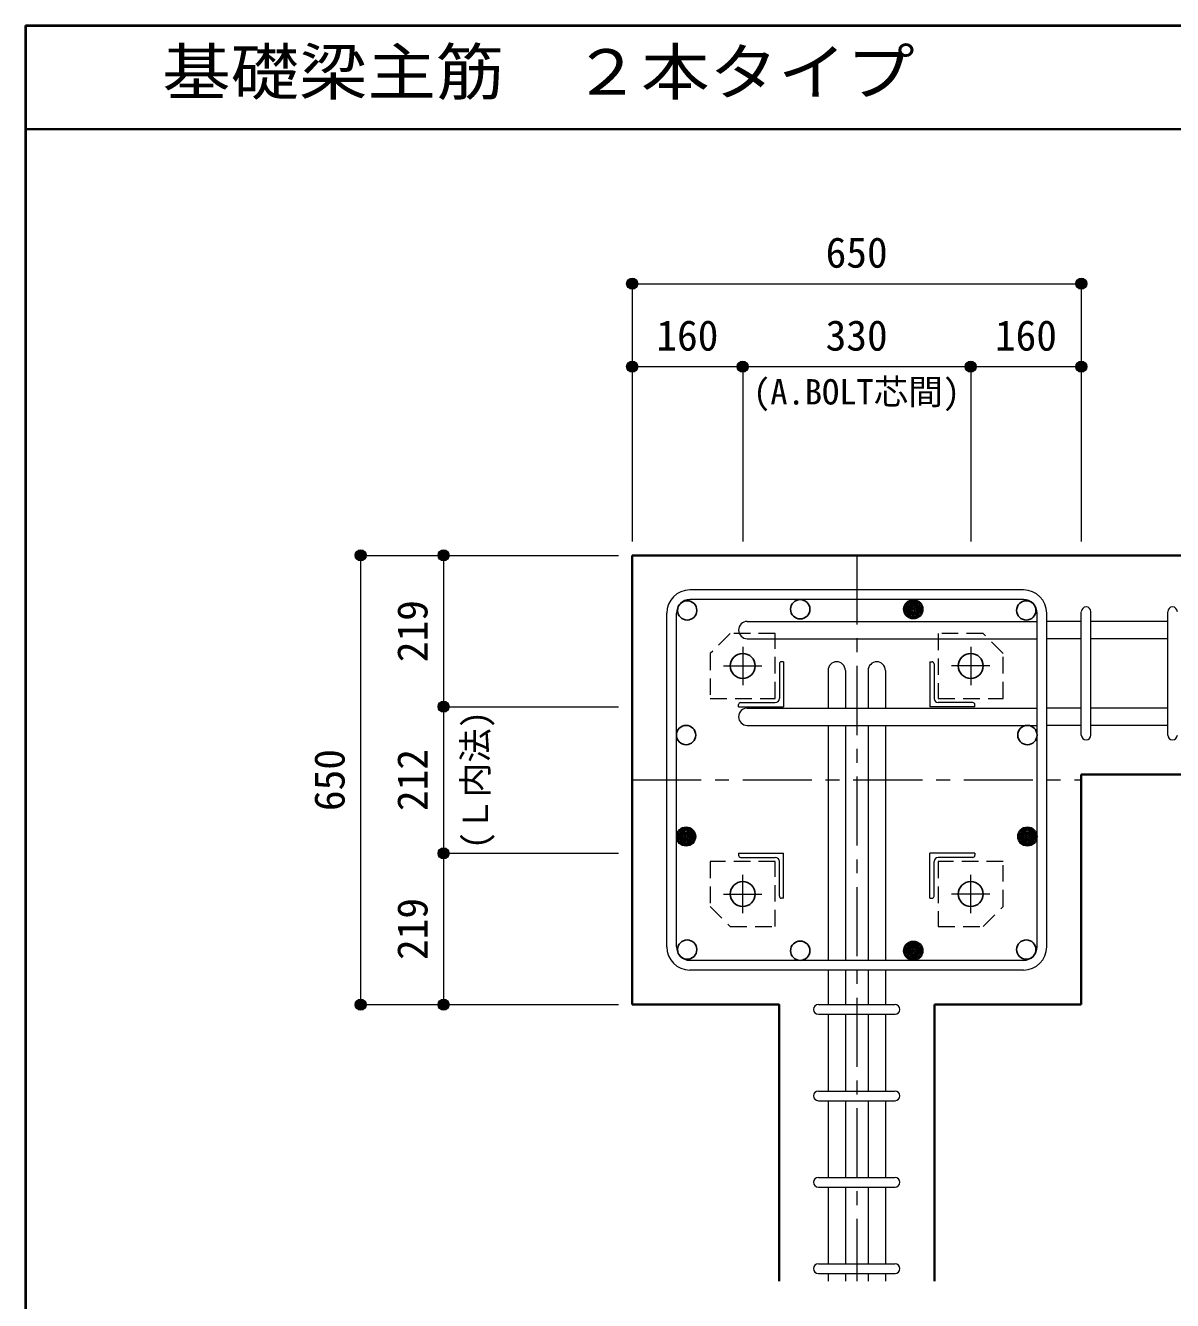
# Model space of a CAD drawing. Units: millimetres at full size, sheet at 1:20. Extents: x -3982 to 3969, y -2797 to 2801.
# Drawn here: x -3982 to -2322, y 956 to 2801 of the extents above; entities that cross this region are included whole.
import ezdxf
from ezdxf.enums import TextEntityAlignment as Align

# ---------------------------------------------------------------- set-up
doc = ezdxf.new("R2010")
doc.units = ezdxf.units.MM
doc.header["$LTSCALE"] = 20
doc.header["$PDMODE"] = 32
doc.header["$PDSIZE"] = 12
doc.linetypes.add('CHAIN1', pattern=[8, 5, -1, 1, -1])
doc.linetypes.add('DASHED1', pattern=[1.8, 1.2, -0.6])
for name, color, linetype, lineweight in [('6-1_躯体線', 2, 'Continuous', 35), ('6-2_A.Bolt_', 4, 'Continuous', 9), ('6-3_柱型主筋', 4, 'Continuous', 9), ('6-4_フープ', 7, 'Continuous', 18), ('6-5_梁主筋', 7, 'Continuous', 18), ('6-6_S.T.P.', 7, 'Continuous', 18), ('6-7_文字', 7, 'Continuous', 18), ('6-9', 4, 'DASHED1', 9), ('6-D_寸法', 4, 'Continuous', 9), ('F-0_枠', 6, 'Continuous', 40)]:
    doc.layers.add(name, color=color, linetype=linetype, lineweight=lineweight)
doc.styles.add('ＭＳ ゴシック', font='')
doc.styles.get('ＭＳ ゴシック').set_extended_font_data('MS Gothic')

msp = doc.modelspace()

# ---------------------------------------------------------------- linework, layer by layer
at = {"layer": '6-1_躯体線'}
for p, q in [((-2053.87, 2034.12), (-3103.87, 2034.12)), ((-3103.87, 1384.12), (-3103.87, 2034.12)), ((-2053.87, 1717.12), (-2453.87, 1717.12)), ((-2453.87, 1384.12), (-2453.87, 1717.12)), ((-2666.37, 984.12), (-2666.37, 1384.12)), ((-2453.87, 1384.12), (-2666.37, 1384.12))]:
    msp.add_line(p, q, dxfattribs=at)
msp.add_lwpolyline([(-2891.37, 984.12), (-2891.37, 1384.12), (-3103.87, 1384.12)], dxfattribs=at)
at = {"layer": '6-2_A.Bolt_', "linetype": 'CHAIN1'}
for p, q in [((-2943.87, 1901.92), (-2943.87, 1846.42)), ((-2613.87, 1901.92), (-2613.87, 1846.42)), ((-2971.67, 1874.12), (-2916.17, 1874.12)), ((-2586.07, 1874.12), (-2641.57, 1874.12)), ((-2943.87, 1516.32), (-2943.87, 1571.82)), ((-2613.87, 1516.33), (-2613.87, 1571.82)), ((-2971.67, 1544.12), (-2916.17, 1544.12)), ((-2586.07, 1544.13), (-2641.57, 1544.13))]:
    msp.add_line(p, q, dxfattribs=at)
at = {"layer": '6-2_A.Bolt_'}
for p, q in [((-2890.87, 1877.12), (-2890.87, 1827.12)), ((-2884.87, 1880.12), (-2887.87, 1880.12)), ((-2884.87, 1880.12), (-2884.87, 1815.12)), ((-2672.87, 1880.12), (-2672.87, 1815.12)), ((-2672.87, 1880.12), (-2669.87, 1880.12)), ((-2666.87, 1877.12), (-2666.87, 1827.12)), ((-2949.87, 1815.12), (-2949.87, 1818.12)), ((-2949.87, 1815.12), (-2884.87, 1815.12)), ((-2946.87, 1821.12), (-2896.87, 1821.12)), ((-2607.87, 1815.12), (-2672.87, 1815.12)), ((-2610.87, 1821.12), (-2660.87, 1821.12)), ((-2607.87, 1815.12), (-2607.87, 1818.12)), ((-2949.87, 1603.12), (-2949.87, 1600.12)), ((-2949.87, 1603.12), (-2884.87, 1603.12)), ((-2946.87, 1597.12), (-2896.87, 1597.12)), ((-2890.86, 1541.12), (-2890.86, 1591.12)), ((-2884.87, 1538.12), (-2884.87, 1603.12)), ((-2672.87, 1538.12), (-2672.87, 1603.13)), ((-2607.87, 1603.13), (-2672.87, 1603.13)), ((-2666.87, 1541.12), (-2666.87, 1591.13)), ((-2610.87, 1597.13), (-2660.87, 1597.13)), ((-2607.87, 1603.13), (-2607.87, 1600.13)), ((-2884.87, 1538.12), (-2887.87, 1538.12)), ((-2672.87, 1538.12), (-2669.87, 1538.12))]:
    msp.add_line(p, q, dxfattribs=at)
at = {"layer": '6-2_A.Bolt_', "color": 3, "lineweight": 25}
for centre in [(-2943.87, 1874.12), (-2613.87, 1874.12), (-2943.87, 1544.12), (-2613.87, 1544.13)]:
    msp.add_circle(centre, 18, dxfattribs=at)
at = {"layer": '6-2_A.Bolt_'}
for centre, radius, start, end in [((-2887.87, 1877.12), 3, 90, 180), ((-2669.87, 1877.12), 3, 0, 90), ((-2896.87, 1827.12), 6, 270, 0), ((-2660.87, 1827.12), 6, 180, 270), ((-2946.87, 1818.12), 3, 90, 180), ((-2610.87, 1818.12), 3, 0, 90), ((-2946.87, 1600.12), 3, 180, 270), ((-2896.87, 1591.12), 6, 0, 90), ((-2660.87, 1591.13), 6, 90, 180), ((-2610.87, 1600.13), 3, 270, 0), ((-2887.87, 1541.12), 3, 180, 270), ((-2669.87, 1541.12), 3, 270, 0)]:
    msp.add_arc(centre, radius, start, end, dxfattribs=at)
at = {"layer": '6-3_柱型主筋', "color": 3, "lineweight": 25}
for centre in [(-3024.26, 1954.51), (-2860.66, 1956.12), (-2533.48, 1954.51), (-3025.87, 1774.12), (-2531.87, 1774.12), (-3024.26, 1463.74), (-2860.66, 1462.12), (-2533.48, 1463.74)]:
    msp.add_circle(centre, 14, dxfattribs=at)
at = {"layer": '6-3_柱型主筋'}
for centre, radius in [((-2697.07, 1956.12), 14), ((-2697.07, 1956.12), 12.5), ((-2697.07, 1956.12), 11), ((-2697.07, 1956.12), 9.5), ((-2697.07, 1956.12), 8), ((-2697.07, 1956.12), 6.5), ((-2697.07, 1956.12), 5), ((-2697.07, 1956.12), 3.5), ((-2697.07, 1956.12), 2), ((-2697.07, 1956.12), 0.5), ((-3025.87, 1627.33), 14), ((-3025.87, 1627.33), 12.5), ((-3025.87, 1627.33), 11), ((-3025.87, 1627.33), 9.5), ((-3025.87, 1627.33), 8), ((-3025.87, 1627.33), 6.5), ((-3025.87, 1627.33), 5), ((-3025.87, 1627.33), 3.5), ((-3025.87, 1627.33), 2), ((-3025.87, 1627.33), 0.5), ((-2531.87, 1627.33), 14), ((-2531.87, 1627.33), 12.5), ((-2531.87, 1627.33), 11), ((-2531.87, 1627.33), 9.5), ((-2531.87, 1627.33), 8), ((-2531.87, 1627.33), 6.5), ((-2531.87, 1627.33), 5), ((-2531.87, 1627.33), 3.5), ((-2531.87, 1627.33), 2), ((-2531.87, 1627.33), 0.5), ((-2697.07, 1462.12), 14), ((-2697.07, 1462.12), 12.5), ((-2697.07, 1462.12), 11), ((-2697.07, 1462.12), 9.5), ((-2697.07, 1462.12), 8), ((-2697.07, 1462.12), 6.5), ((-2697.07, 1462.12), 5), ((-2697.07, 1462.12), 3.5), ((-2697.07, 1462.12), 2), ((-2697.07, 1462.12), 0.5)]:
    msp.add_circle(centre, radius, dxfattribs=at)
at = {"layer": '6-4_フープ'}
for p, q in [((-2537.37, 1984.12), (-3020.37, 1984.12)), ((-2537.37, 1970.12), (-3020.37, 1970.12)), ((-3053.87, 1467.62), (-3053.87, 1950.62)), ((-3039.87, 1467.62), (-3039.87, 1950.62)), ((-2517.87, 1467.62), (-2517.87, 1950.62)), ((-2503.87, 1467.62), (-2503.87, 1950.62)), ((-2537.37, 1448.12), (-3020.37, 1448.12)), ((-2537.37, 1434.12), (-3020.37, 1434.12))]:
    msp.add_line(p, q, dxfattribs=at)
for centre, radius, start, end in [((-3020.37, 1950.62), 33.5, 90, 180), ((-2537.37, 1950.62), 33.5, 0, 90), ((-3020.37, 1950.62), 19.5, 90, 180), ((-2537.37, 1950.62), 19.5, 0, 90), ((-3020.37, 1467.62), 33.5, 180, 270), ((-3020.37, 1467.62), 19.5, 180, 270), ((-2537.37, 1467.62), 19.5, 270, 0), ((-2537.37, 1467.62), 33.5, 270, 0)]:
    msp.add_arc(centre, radius, start, end, dxfattribs=at)
at = {"layer": '6-5_梁主筋'}
for p, q in [((-2937.37, 1938.49), (-2517.87, 1938.49)), ((-2453.87, 1938.49), (-2503.87, 1938.49)), ((-2328.87, 1938.49), (-2439.87, 1938.49)), ((-2937.37, 1913.49), (-2517.87, 1913.49)), ((-2453.87, 1913.49), (-2503.87, 1913.49)), ((-2328.87, 1913.49), (-2439.87, 1913.49)), ((-2820.37, 1867.62), (-2820.37, 1813.12)), ((-2795.37, 1867.62), (-2795.37, 1813.12)), ((-2762.37, 1867.62), (-2762.37, 1813.12)), ((-2737.37, 1867.62), (-2737.37, 1813.12)), ((-2937.37, 1813.12), (-2517.87, 1813.12)), ((-2453.87, 1813.12), (-2503.87, 1813.12)), ((-2328.87, 1813.12), (-2439.87, 1813.12)), ((-2937.37, 1788.12), (-2517.87, 1788.12)), ((-2820.37, 1788.12), (-2820.37, 1448.12)), ((-2795.37, 1788.12), (-2795.37, 1448.12)), ((-2762.37, 1788.12), (-2762.37, 1448.12)), ((-2737.37, 1788.12), (-2737.37, 1448.12)), ((-2453.87, 1788.12), (-2503.87, 1788.12)), ((-2328.87, 1788.12), (-2439.87, 1788.12)), ((-2820.37, 1434.12), (-2820.37, 1384.12)), ((-2795.37, 1434.12), (-2795.37, 1384.12)), ((-2762.37, 1434.12), (-2762.37, 1384.12)), ((-2737.37, 1434.12), (-2737.37, 1384.12)), ((-2820.37, 1370.12), (-2820.37, 1259.12)), ((-2795.37, 1370.12), (-2795.37, 1259.12)), ((-2762.37, 1370.12), (-2762.37, 1259.12)), ((-2737.37, 1370.12), (-2737.37, 1259.12)), ((-2820.37, 1245.12), (-2820.37, 1134.12)), ((-2795.37, 1245.12), (-2795.37, 1134.12)), ((-2762.37, 1245.12), (-2762.37, 1134.12)), ((-2737.37, 1245.12), (-2737.37, 1134.12)), ((-2820.37, 1120.12), (-2820.37, 1009.12)), ((-2795.37, 1120.12), (-2795.37, 1009.12)), ((-2762.37, 1120.12), (-2762.37, 1009.12)), ((-2737.37, 1120.12), (-2737.37, 1009.12)), ((-2820.37, 995.12), (-2820.37, 984.12)), ((-2795.37, 995.12), (-2795.37, 984.12)), ((-2762.37, 995.12), (-2762.37, 984.12)), ((-2737.37, 995.12), (-2737.37, 984.12))]:
    msp.add_line(p, q, dxfattribs=at)
for centre, start, end in [((-2937.37, 1925.99), 90, 180), ((-2937.37, 1925.99), 180, 270), ((-2807.87, 1867.62), 90, 180), ((-2807.87, 1867.62), 0, 90), ((-2749.87, 1867.62), 90, 180), ((-2749.87, 1867.62), 0, 90), ((-2937.37, 1800.62), 90, 180), ((-2937.37, 1800.62), 180, 270)]:
    msp.add_arc(centre, 12.5, start, end, dxfattribs=at)
at = {"layer": '6-6_S.T.P.'}
for p, q in [((-2453.87, 1774.12), (-2453.87, 1952.1)), ((-2453.87, 1774.12), (-2453.87, 1952.1)), ((-2453.87, 1774.12), (-2453.87, 1952.1)), ((-2453.87, 1774.12), (-2453.87, 1952.1)), ((-2439.87, 1774.12), (-2439.87, 1952.1)), ((-2439.87, 1774.12), (-2439.87, 1952.1)), ((-2439.87, 1774.12), (-2439.87, 1952.1)), ((-2439.87, 1774.12), (-2439.87, 1952.1)), ((-2328.87, 1774.12), (-2328.87, 1952.1)), ((-2834.37, 1384.12), (-2723.76, 1384.12)), ((-2834.37, 1370.12), (-2723.76, 1370.12)), ((-2834.37, 1259.12), (-2723.76, 1259.12)), ((-2834.37, 1245.12), (-2723.76, 1245.12)), ((-2834.37, 1134.12), (-2723.76, 1134.12)), ((-2834.37, 1120.12), (-2723.76, 1120.12)), ((-2834.37, 1009.12), (-2723.76, 1009.12)), ((-2834.37, 995.12), (-2723.76, 995.12))]:
    msp.add_line(p, q, dxfattribs=at)
for centre, start, end in [((-2446.87, 1952.49), 0, 180), ((-2446.87, 1952.49), 0, 180), ((-2446.87, 1952.49), 0, 180), ((-2446.87, 1952.49), 0, 180), ((-2321.87, 1952.49), 0, 180), ((-2446.87, 1774.12), 180, 0), ((-2446.87, 1774.12), 180, 0), ((-2446.87, 1774.12), 180, 0), ((-2446.87, 1774.12), 180, 0), ((-2321.87, 1774.12), 180, 0), ((-2834.37, 1377.12), 90, 270), ((-2834.37, 1377.12), 90, 270), ((-2834.37, 1377.12), 90, 270), ((-2834.37, 1377.12), 90, 270), ((-2723.37, 1377.12), 270, 90), ((-2723.37, 1377.12), 270, 90), ((-2723.37, 1377.12), 270, 90), ((-2723.37, 1377.12), 270, 90), ((-2834.37, 1252.12), 90, 270), ((-2723.37, 1252.12), 270, 90), ((-2834.37, 1127.12), 90, 270), ((-2723.37, 1127.12), 270, 90), ((-2834.37, 1002.12), 90, 270), ((-2723.37, 1002.12), 270, 90)]:
    msp.add_arc(centre, 7, start, end, dxfattribs=at)
at = {"layer": '6-9'}
for points in [[(-2990.87, 1827.12), (-2896.87, 1827.12), (-2896.87, 1921.12), (-2961.87, 1921.12), (-2990.87, 1892.12)], [(-2566.87, 1827.12), (-2566.87, 1892.12), (-2595.87, 1921.12), (-2660.87, 1921.12), (-2660.87, 1827.12)], [(-2896.87, 1497.12), (-2896.87, 1591.12), (-2990.87, 1591.12), (-2990.87, 1526.12), (-2961.87, 1497.12)], [(-2566.87, 1591.13), (-2660.87, 1591.13), (-2660.87, 1497.12), (-2595.87, 1497.12), (-2566.87, 1526.12)]]:
    msp.add_lwpolyline(points, close=True, dxfattribs=at)
at = {"layer": '6-D_寸法'}
for p, q in [((-3103.87, 2427.15), (-2453.87, 2427.15)), ((-2453.87, 2427.15), (-2453.87, 2307.15)), ((-3103.87, 2307.15), (-2943.87, 2307.15)), ((-2943.87, 2307.15), (-2943.87, 2054.12)), ((-2943.87, 2307.15), (-2613.87, 2307.15)), ((-2613.87, 2307.15), (-2613.87, 2054.12)), ((-2613.87, 2307.15), (-2453.87, 2307.15)), ((-2453.87, 2307.15), (-2453.87, 2054.12)), ((-3496.89, 2034.12), (-3376.89, 2034.12)), ((-3496.89, 2034.12), (-3496.89, 1384.12)), ((-3376.89, 2034.12), (-3123.87, 2034.12)), ((-3376.89, 2034.12), (-3376.89, 1815.12)), ((-3376.89, 1815.12), (-3123.87, 1815.12)), ((-3376.89, 1815.12), (-3376.89, 1603.12)), ((-3376.89, 1603.12), (-3123.87, 1603.12)), ((-3376.89, 1603.12), (-3376.89, 1384.12))]:
    msp.add_line(p, q, dxfattribs=at)
at = {"layer": '6-D_寸法', "linetype": 'CHAIN1'}
for p, q in [((-2778.87, 2034.12), (-2778.87, 984.12)), ((-3103.87, 1709.12), (-2453.87, 1709.12))]:
    msp.add_line(p, q, dxfattribs=at)
at = {"layer": '6-D_寸法'}
for points in [[(-3103.87, 2427.15), (-3103.87, 2307.15), (-3103.87, 2054.12)], [(-3496.89, 1384.12), (-3376.89, 1384.12), (-3123.87, 1384.12)]]:
    msp.add_lwpolyline(points, dxfattribs=at)
for centre, radius in [((-3103.87, 2427.15), 8), ((-2453.87, 2427.15), 8), ((-3103.87, 2427.15), 7.2), ((-3103.87, 2427.15), 6.4), ((-3103.87, 2427.15), 5.6), ((-3103.87, 2427.15), 4.8), ((-3103.87, 2427.15), 4), ((-3103.87, 2427.15), 3.2), ((-3103.87, 2427.15), 2.4), ((-3103.87, 2427.15), 1.6), ((-3103.87, 2427.15), 0.8), ((-2453.87, 2427.15), 7.2), ((-2453.87, 2427.15), 6.4), ((-2453.87, 2427.15), 5.6), ((-2453.87, 2427.15), 4.8), ((-2453.87, 2427.15), 4), ((-2453.87, 2427.15), 3.2), ((-2453.87, 2427.15), 2.4), ((-2453.87, 2427.15), 1.6), ((-2453.87, 2427.15), 0.8), ((-3103.87, 2307.15), 8), ((-3103.87, 2307.15), 7.2), ((-3103.87, 2307.15), 6.4), ((-3103.87, 2307.15), 5.6), ((-3103.87, 2307.15), 4.8), ((-3103.87, 2307.15), 4), ((-3103.87, 2307.15), 3.2), ((-3103.87, 2307.15), 2.4), ((-3103.87, 2307.15), 1.6), ((-3103.87, 2307.15), 0.8), ((-2943.87, 2307.15), 8), ((-2943.87, 2307.15), 7.2), ((-2943.87, 2307.15), 6.4), ((-2943.87, 2307.15), 5.6), ((-2943.87, 2307.15), 4.8), ((-2943.87, 2307.15), 4), ((-2943.87, 2307.15), 3.2), ((-2943.87, 2307.15), 2.4), ((-2943.87, 2307.15), 1.6), ((-2943.87, 2307.15), 0.8), ((-2613.87, 2307.15), 8), ((-2613.87, 2307.15), 7.2), ((-2613.87, 2307.15), 6.4), ((-2613.87, 2307.15), 5.6), ((-2613.87, 2307.15), 4.8), ((-2613.87, 2307.15), 4), ((-2613.87, 2307.15), 3.2), ((-2613.87, 2307.15), 2.4), ((-2613.87, 2307.15), 1.6), ((-2613.87, 2307.15), 0.8), ((-2453.87, 2307.15), 8), ((-2453.87, 2307.15), 7.2), ((-2453.87, 2307.15), 6.4), ((-2453.87, 2307.15), 5.6), ((-2453.87, 2307.15), 4.8), ((-2453.87, 2307.15), 4), ((-2453.87, 2307.15), 3.2), ((-2453.87, 2307.15), 2.4), ((-2453.87, 2307.15), 1.6), ((-2453.87, 2307.15), 0.8), ((-3496.89, 2034.12), 8), ((-3496.89, 2034.12), 7.2), ((-3496.89, 2034.12), 6.4), ((-3496.89, 2034.12), 5.6), ((-3496.89, 2034.12), 4.8), ((-3496.89, 2034.12), 4), ((-3496.89, 2034.12), 3.2), ((-3496.89, 2034.12), 2.4), ((-3496.89, 2034.12), 1.6), ((-3496.89, 2034.12), 0.8), ((-3376.89, 2034.12), 8), ((-3376.89, 2034.12), 7.2), ((-3376.89, 2034.12), 6.4), ((-3376.89, 2034.12), 5.6), ((-3376.89, 2034.12), 4.8), ((-3376.89, 2034.12), 4), ((-3376.89, 2034.12), 3.2), ((-3376.89, 2034.12), 2.4), ((-3376.89, 2034.12), 1.6), ((-3376.89, 2034.12), 0.8), ((-3376.89, 1815.12), 8), ((-3376.89, 1815.12), 7.2), ((-3376.89, 1815.12), 6.4), ((-3376.89, 1815.12), 5.6), ((-3376.89, 1815.12), 4.8), ((-3376.89, 1815.12), 4), ((-3376.89, 1815.12), 3.2), ((-3376.89, 1815.12), 2.4), ((-3376.89, 1815.12), 1.6), ((-3376.89, 1815.12), 0.8), ((-3376.89, 1603.12), 8), ((-3376.89, 1603.12), 7.2), ((-3376.89, 1603.12), 6.4), ((-3376.89, 1603.12), 5.6), ((-3376.89, 1603.12), 4.8), ((-3376.89, 1603.12), 4), ((-3376.89, 1603.12), 3.2), ((-3376.89, 1603.12), 2.4), ((-3376.89, 1603.12), 1.6), ((-3376.89, 1603.12), 0.8), ((-3496.89, 1384.12), 8), ((-3496.89, 1384.12), 7.2), ((-3496.89, 1384.12), 6.4), ((-3496.89, 1384.12), 5.6), ((-3496.89, 1384.12), 4.8), ((-3496.89, 1384.12), 4), ((-3496.89, 1384.12), 3.2), ((-3496.89, 1384.12), 2.4), ((-3496.89, 1384.12), 1.6), ((-3496.89, 1384.12), 0.8), ((-3376.89, 1384.12), 8), ((-3376.89, 1384.12), 7.2), ((-3376.89, 1384.12), 6.4), ((-3376.89, 1384.12), 5.6), ((-3376.89, 1384.12), 4.8), ((-3376.89, 1384.12), 4), ((-3376.89, 1384.12), 3.2), ((-3376.89, 1384.12), 2.4), ((-3376.89, 1384.12), 1.6), ((-3376.89, 1384.12), 0.8)]:
    msp.add_circle(centre, radius, dxfattribs=at)
at = {"layer": '6-D_寸法', "color": 7}
for p in [(-3103.87, 2427.15), (-2453.87, 2427.15), (-3103.87, 2307.15), (-2943.87, 2307.15), (-2613.87, 2307.15), (-2453.87, 2307.15), (-3496.89, 2034.12), (-3376.89, 2034.12), (-3376.89, 1815.12), (-3376.89, 1603.12), (-3496.89, 1384.12), (-3376.89, 1384.12)]:
    msp.add_point(p, dxfattribs=at)
at = {"layer": 'F-0_枠'}
for q in [(3969.4, 2800.77), (-3981.92, -2796.83)]:
    msp.add_line((-3981.92, 2800.77), q, dxfattribs=at)
at = {"layer": 'F-0_枠', "color": 2, "lineweight": 35}
msp.add_line((-3981.92, 2650.77), (2482.4, 2650.77), dxfattribs=at)

# ---------------------------------------------------------------- texts
at = {"layer": '6-7_文字', "color": 2, "style": 'ＭＳ ゴシック', "width": 1.1}
msp.add_text('\u3000\u3000基礎梁主筋\u3000２本タイプ', height=65.98, dxfattribs=at).set_placement((-3981.92, 2680.77), align=Align.BOTTOM_LEFT)
at = {"layer": '6-D_寸法', "style": 'ＭＳ ゴシック'}
for s, height, p in [('650', 43.99, (-2823.87, 2437.15)), ('160', 43.99, (-3068.87, 2317.15)), ('330', 43.99, (-2823.87, 2317.15)), ('160', 43.99, (-2578.87, 2317.15)), ('(A.BOLT芯間)', 36.66, (-2928.87, 2241.42))]:
    msp.add_text(s, height=height, dxfattribs=at).set_placement(p, align=Align.BOTTOM_LEFT)
for s, height, p in [('219', 43.99, (-3386.89, 1879.62)), ('(Ｌ内法)', 36.66, (-3301.68, 1609.12)), ('650', 43.99, (-3506.89, 1664.12)), ('212', 43.99, (-3386.89, 1664.12)), ('219', 43.99, (-3386.89, 1448.62))]:
    msp.add_text(s, height=height, rotation=90, dxfattribs=at).set_placement(p, align=Align.BOTTOM_LEFT)

doc.saveas('drawing.dxf')
